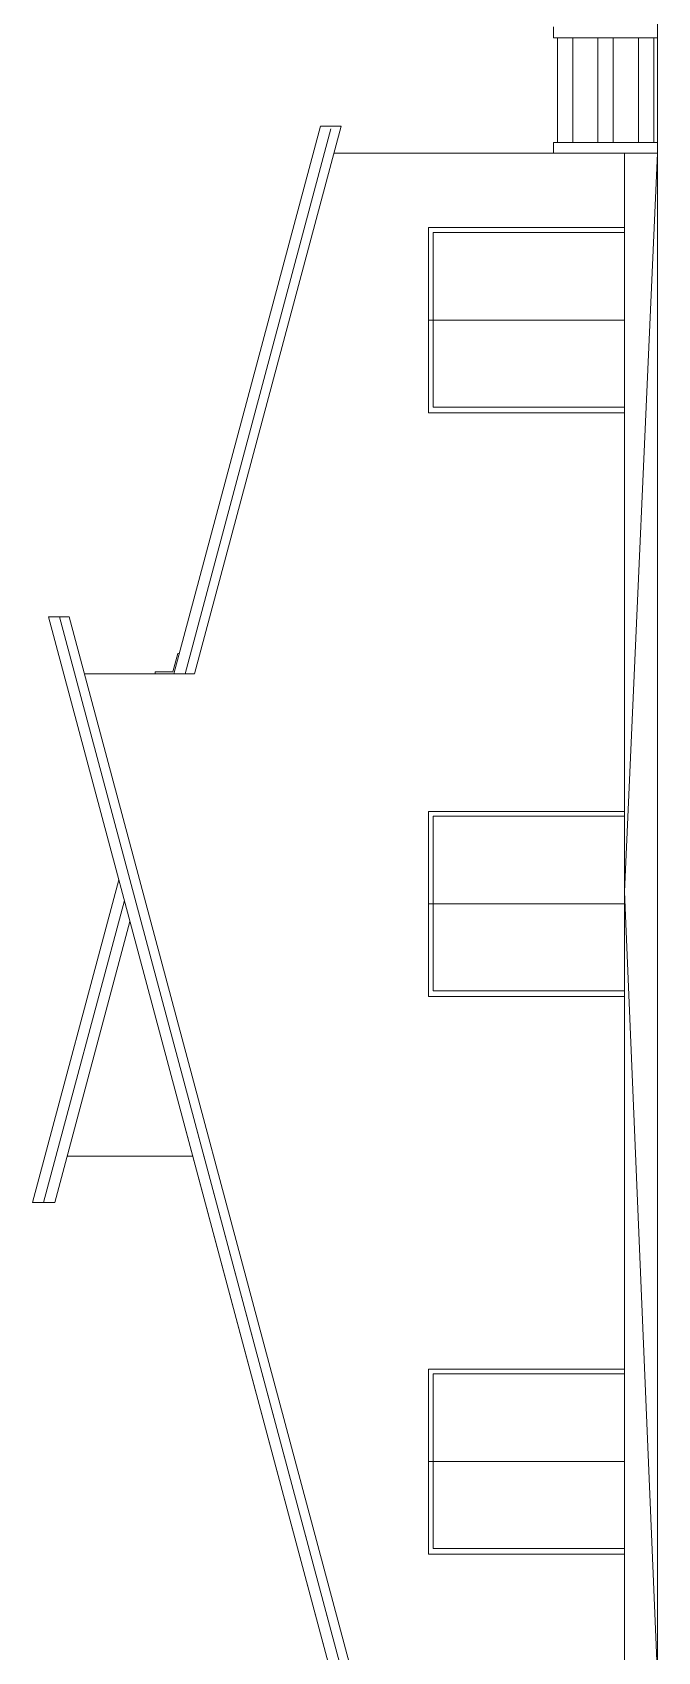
# Model space of a CAD drawing. Header units: millimetres. Extents: x 73 to 57768, y -40361 to 10065.
# Drawn here: x 2013 to 2824, y 5864 to 7962 of the extents above; entities that cross this region are included whole.
import ezdxf

# ---------------------------------------------------------------- set-up
doc = ezdxf.new("R2010")
doc.units = ezdxf.units.MM
doc.layers.add('pogled', color=7, linetype='Continuous', lineweight=5, true_color=0x8db1c3)

msp = doc.modelspace()

# ---------------------------------------------------------------- linework, layer by layer
at = {"layer": 'pogled'}
for p, q in [((2824.103, 5440.194), (2824.103, 8708.882)), ((2386.711, 7840.822), (2196.467, 7130.822)), ((2400.234, 7837.199), (2210.961, 7130.822)), ((2413.629, 7840.822), (2223.385, 7130.822)), ((2386.711, 7840.822), (2413.629, 7840.822)), ((2824.103, 7805.822), (2404.25, 7805.822)), ((2780.947, 7589.279), (2527.017, 7589.279)), ((2291.436, 7384.792), (2291.436, 7384.792)), ((2411.094, 5796.443), (2033.771, 7204.63)), ((2033.771, 7204.63), (2060.688, 7204.63)), ((2424.617, 5800.067), (2048.265, 7204.63)), ((2438.011, 5796.443), (2060.688, 7204.63)), ((2223.385, 7130.822), (2080.465, 7130.822)), ((2125.008, 6864.131), (2012.922, 6445.822)), ((2132.255, 6837.085), (2027.416, 6445.822)), ((2780.947, 6832.694), (2527.017, 6832.694)), ((2139.502, 6810.039), (2041.91, 6445.822)), ((2411.094, 5796.443), (2212.409, 6537.943)), ((2424.617, 5800.067), (2225.932, 6541.567)), ((2221.016, 6505.822), (2057.987, 6505.822)), ((2012.922, 6445.822), (2041.91, 6445.822)), ((2780.947, 6109.919), (2527.017, 6109.919))]:
    msp.add_line(p, q, dxfattribs=at)
at = {"layer": 'pogled', "ltscale": 5}
for p, q in [((2780.947, 5830.822), (2780.947, 7805.822)), ((2780.947, 6848.322), (2824.103, 7805.822)), ((2824.103, 5830.822), (2780.947, 6848.322))]:
    msp.add_line(p, q, dxfattribs=at)
for points in [[(2824.103, 7805.822), (2824.103, 8365.822), (2824.103, 8613.079)], [(2781.038, 7703.049), (2532.891, 7703.049), (2532.891, 7476.604), (2781.016, 7476.604)], [(2780.947, 7469.279), (2780.947, 7709.279)], [(2780.947, 6712.694), (2780.947, 6952.694)], [(2781.038, 6946.464), (2532.891, 6946.464), (2532.891, 6720.02), (2781.016, 6720.02)], [(2781.038, 6223.689), (2532.891, 6223.689), (2532.891, 5997.244), (2781.016, 5997.244)], [(2780.947, 5989.919), (2780.947, 6229.919)]]:
    msp.add_lwpolyline(points, dxfattribs=at)
at = {"layer": 'pogled'}
for points in [[(2689.103, 7969.336), (2689.103, 7955.336)], [(2824.103, 7955.336), (2689.103, 7955.336)], [(2694.103, 7955.336), (2694.103, 7819.822)], [(2714.103, 7955.336), (2714.103, 7819.822)], [(2746.603, 7955.336), (2746.603, 7819.822)], [(2766.603, 7955.336), (2766.603, 7819.822)], [(2799.103, 7955.336), (2799.103, 7819.822)], [(2819.103, 7955.336), (2819.103, 7819.822)], [(2824.103, 7969.336), (2824.103, 7955.336)], [(2824.103, 7819.822), (2689.103, 7819.822)], [(2824.103, 7819.822), (2689.103, 7819.822)], [(2689.103, 7819.822), (2689.103, 7805.822)], [(2780.947, 7709.279), (2527.017, 7709.279), (2527.017, 7469.279), (2780.947, 7469.279)], [(2172.085, 7130.822), (2172.085, 7133.622), (2195.101, 7133.622), (2201.481, 7157.435), (2202.691, 7157.435)], [(2780.947, 6952.694), (2527.017, 6952.694), (2527.017, 6712.694), (2780.947, 6712.694)], [(2780.947, 6229.919), (2527.017, 6229.919), (2527.017, 5989.919), (2780.947, 5989.919)]]:
    msp.add_lwpolyline(points, dxfattribs=at)

doc.saveas('drawing.dxf')
